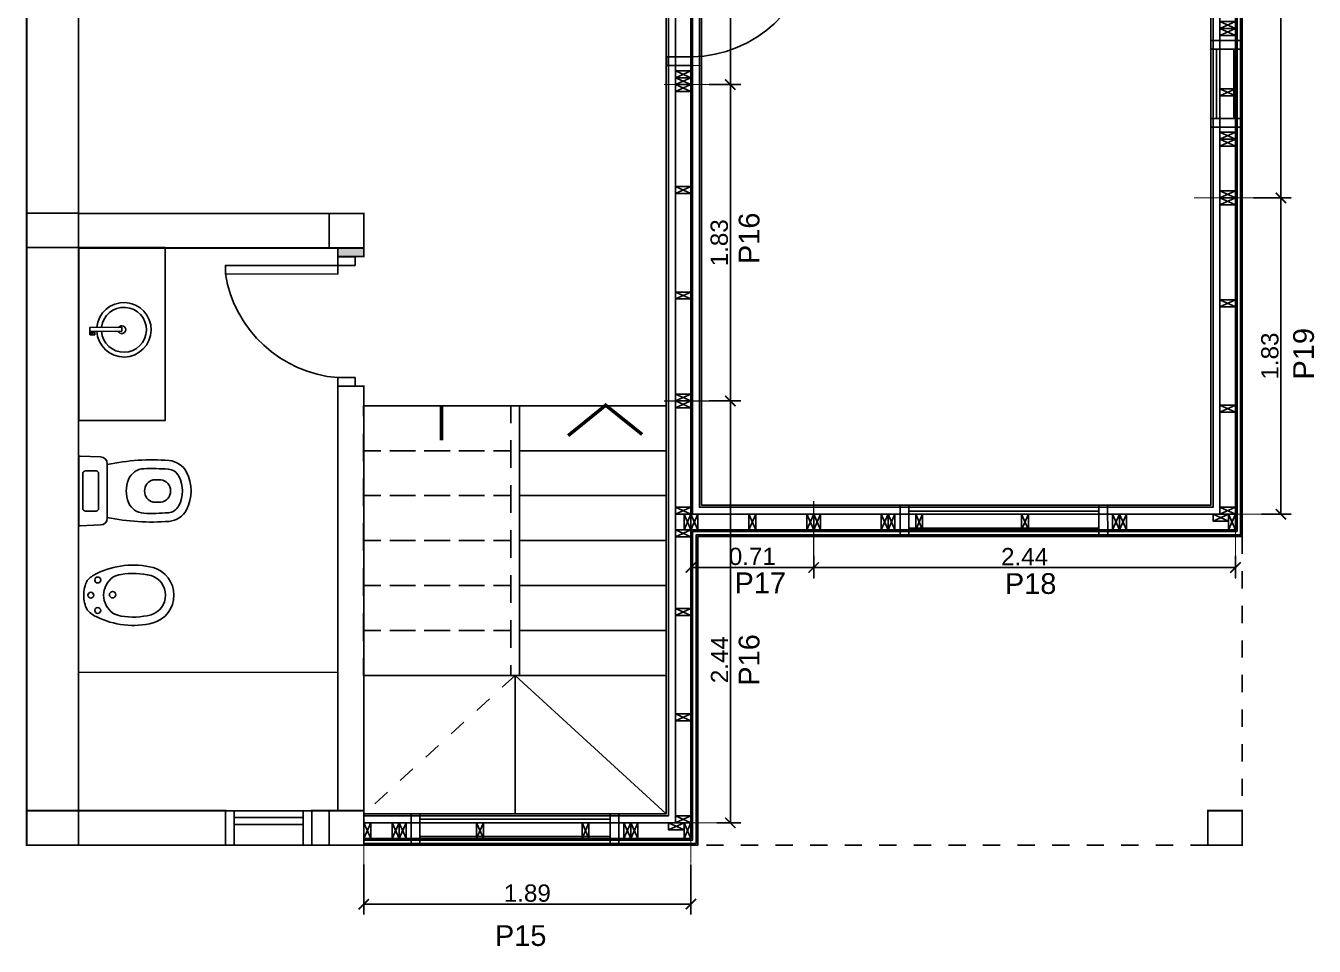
# Model space of a CAD drawing. Header units: millimetres. Extents: x -13913 to 5993, y 1496 to 3225.
# Drawn here: x 2978.07 to 2985.52, y 1617.93 to 1623.26 of the extents above; entities that cross this region are included whole.
import ezdxf

# ---------------------------------------------------------------- set-up
doc = ezdxf.new("R2010")
doc.units = ezdxf.units.MM
doc.header["$PDMODE"] = 35
doc.linetypes.add('CONTINUA', pattern=[200, 100, 100])
doc.linetypes.add('DASHED', pattern=[0.75, 0.5, -0.25])
doc.layers.get('Defpoints').update_dxf_attribs({"color": 230})
for name, color, linetype in [('P1- OSB', 7, 'Continuous'), ('P1-CARPINTERIAS', 7, 'Continuous'), ('P1-COLUMNA HºAº', 7, 'Continuous'), ('P1-COTAS', 7, 'Continuous'), ('P1-DURLOK INTERIOR', 7, 'Continuous'), ('P1-LISTON 2CM', 7, 'Continuous'), ('P1-LISTON 4CM', 7, 'Continuous'), ('P1-MAMPOSTERIA LADRILLO', 7, 'Continuous'), ('P1-MUROS', 7, 'Continuous'), ('P1-PANEL', 7, 'Continuous'), ('P1-PROYECCION', 7, 'Continuous'), ('P1-SANITARIOS', 7, 'Continuous'), ('P1-SUPERBOARD', 7, 'Continuous'), ('P1-TEXTOS', 7, 'Continuous')]:
    doc.layers.add(name, color=color, linetype=linetype)
doc.styles.add('Arial02.5', font='arial.ttf', dxfattribs={"width": 0.8, "height": 0.025})
doc.styles.add('Arial10', font='arial.ttf', dxfattribs={"height": 0.1})
doc.dimstyles.new('COTA-1-50', dxfattribs={"dimtxt": 0.1, "dimasz": 0.06, "dimexe": 0.06, "dimexo": 0.15, "dimgap": 0.0125, "dimtad": 1, "dimzin": 0, "dimdsep": 46, "dimtxsty": 'Arial10', "dimblk1": 'ARCHTICK', "dimblk2": 'ARCHTICK', "dimsah": 1, "dimcen": 0.09, "dimclrd": 7, "dimclre": 7, "dimclrt": 7, "dimazin": 0, "dimtfac": 1, "dimtofl": 0, "dimtmove": 2, "dimatfit": 3, "dimldrblk": 'ARCHTICK', "dimfxl": 1, "dimtolj": 1, "dimtzin": 0, "dimarcsym": 0})

# ---------------------------------------------------------------- blocks, each defined once
blk = doc.blocks.new('A$C699B31DF')
at = {"color": 0}
for p, q in [((0.5232, 0.3989), (0.6416, 0.4042)), ((0.65, 0.3962), (0.65, 0.008)), ((0.485, 0.3589), (0.485, 0.0453)), ((0.5348, 0.303), (0.5348, 0.2021)), ((0.6115, 0.3181), (0.5499, 0.3181)), ((0.6266, 0.303), (0.6266, 0.1012)), ((0.2196, 0.267), (0.1744, 0.267)), ((0.5348, 0.1012), (0.5348, 0.2021)), ((0.2196, 0.1373), (0.1744, 0.1373)), ((0.6115, 0.0861), (0.5499, 0.0861)), ((0.5232, 0.0054), (0.6416, 0))]:
    blk.add_line(p, q, dxfattribs=at)
for centre, radius, start, end in [((0.1375, 0.2532), 0.125, 94.49281, 152.41425), ((0.2276, -0.8924), 1.2742, 78.34369, 94.49281), ((0.525, 0.3589), 0.04, 92.60256, 180), ((0.642, 0.3962), 0.008, 0, 92.60256), ((0.2354, 0.2021), 0.2354, 152.41425, 207.58575), ((0.1375, 0.2532), 0.075, 94.49281, 152.41425), ((0.2276, -0.8924), 1.2242, 87.85751, 94.49281), ((0.2686, 0.2299), 0.1012, 22.76794, 87.29275), ((0.5499, 0.303), 0.0151, 90, 180), ((0.6115, 0.303), 0.0151, 0, 90), ((0.2354, 0.2021), 0.1854, 152.41425, 207.58575), ((0.1837, 0.2021), 0.0655, 98.13705, 261.86295), ((0.2023, 0.2021), 0.0671, 284.92538, 75.07462), ((0.2016, 0.2021), 0.1736, 337.33865, 22.66135), ((0.1375, 0.151), 0.125, 207.58575, 265.50719), ((0.1375, 0.151), 0.075, 207.58575, 265.50719), ((0.2276, 1.2966), 1.2242, 265.50719, 272.14249), ((0.2686, 0.1744), 0.1012, 272.70725, 337.23206), ((0.5499, 0.1012), 0.0151, 180, 270), ((0.6115, 0.1012), 0.0151, 270, 0), ((0.2276, 1.2966), 1.2742, 265.50719, 281.65631), ((0.525, 0.0453), 0.04, 180, 267.39744), ((0.642, 0.008), 0.008, 267.39744, 0)]:
    blk.add_arc(centre, radius, start, end, dxfattribs=at)
blk = doc.blocks.new('A$C9e56f727')
at = {"color": 0}
for p, q in [((0.3012, 0.0687), (0.3123, 0.0847)), ((0.3123, 0.0847), (0.3352, 0.0689)), ((0.3241, 0.0529), (0.3012, 0.0687)), ((0.3352, 0.0689), (0.3241, 0.0529))]:
    blk.add_line(p, q, dxfattribs=at)
for points in [[(0.3241, 0.0529), (0.3109, 0.0338), (0.16, 0.1382), (0.1732, 0.1573)], [(0.3304, 0.0624), (0.328, 0.0589), (0.3138, 0.0687), (0.3162, 0.0722)]]:
    blk.add_lwpolyline(points, close=True, dxfattribs=at)
for centre, radius, start, end in [((0.1576, 0.1576), 0.1576, 328.42551, 319.97448), ((0.1577, 0.1577), 0.1301, 329.05756, 318.8141), ((0.1674, 0.1506), 0.0224, 348.28199, 285.18049)]:
    blk.add_arc(centre, radius, start, end, dxfattribs=at)
blk = doc.blocks.new('A$Cc807aeb1')
at = {"color": 0}
for centre, radius in [((0.0864, 0.44), 0.017), ((0.1744, 0.48), 0.017), ((0.2624, 0.44), 0.017), ((0.1712, 0.3537), 0.0189)]:
    blk.add_circle(centre, radius, dxfattribs=at)
for centre, radius, start, end in [((0.4712, 0.2356), 0.4712, 153.15772, 194.20091), ((0.1685, 0.4001), 0.1272, 128.11928, 157.70228), ((0.1646, 0.3719), 0.1485, 86.20956, 120.18405), ((0.1842, 0.3719), 0.1485, 59.81595, 93.79044), ((0.1803, 0.4001), 0.1272, 22.29772, 51.88072), ((-0.1224, 0.2356), 0.4712, 345.79909, 26.84228), ((0.1744, 0.2793), 0.1267, 90, 144.91203), ((0.1744, 0.2793), 0.1267, 35.08797, 90), ((0.4712, 0.2356), 0.4232, 170.59349, 194.20091), ((0.1997, 0.2791), 0.1483, 150.45519, 170.0091), ((0.1491, 0.2791), 0.1483, 9.9909, 29.54481), ((-0.1224, 0.2356), 0.4232, 345.79909, 9.40651), ((0.173, 0.1648), 0.1648, 195.76723, 270.49297), ((0.173, 0.1648), 0.1168, 196.43022, 270.49297), ((0.1758, 0.1648), 0.1648, 269.50703, 344.23277), ((0.1758, 0.1648), 0.1168, 269.50703, 343.56978)]:
    blk.add_arc(centre, radius, start, end, dxfattribs=at)
blk = doc.blocks.new('A$C43dd4c95')
at = {"color": 0}
blk.add_lwpolyline([(0.09, 0), (0.09, 2.345), (0, 2.345), (0, 0)], close=True, dxfattribs=at)
for points in [[(0.09, 2.345), (0.09, 2.305), (0, 2.305), (0, 2.345), (0.09, 2.345), (0, 2.305), (0, 2.345), (0.09, 2.305)], [(0.04, 2.215), (0, 2.215), (0, 2.305), (0.04, 2.305), (0.04, 2.215), (0, 2.305), (0.04, 2.305), (0, 2.215)], [(0.09, 2.215), (0.09, 2.175), (0, 2.175), (0, 2.215), (0.09, 2.215), (0, 2.175), (0, 2.215), (0.09, 2.175)], [(0.09, 2.175), (0.09, 2.135), (0, 2.135), (0, 2.175), (0.09, 2.175), (0, 2.135), (0, 2.175), (0.09, 2.135)], [(0.09, 2.135), (0.09, 2.095), (0, 2.095), (0, 2.135), (0.09, 2.135), (0, 2.095), (0, 2.135), (0.09, 2.095)], [(0.09, 1.235), (0.09, 1.195), (0, 1.195), (0, 1.235), (0.09, 1.235), (0, 1.195), (0, 1.235), (0.09, 1.195)], [(0.09, 1.195), (0.09, 1.155), (0, 1.155), (0, 1.195), (0.09, 1.195), (0, 1.155), (0, 1.195), (0.09, 1.155)], [(0.09, 1.065), (0.05, 1.065), (0.05, 1.155), (0.09, 1.155), (0.09, 1.065), (0.05, 1.155), (0.09, 1.155), (0.05, 1.065)], [(0.09, 1.065), (0.09, 1.025), (0, 1.025), (0, 1.065), (0.09, 1.065), (0, 1.025), (0, 1.065), (0.09, 1.025)], [(0.09, 1.02), (0.09, 0.98), (0, 0.98), (0, 1.02), (0.09, 1.02), (0, 0.98), (0, 1.02), (0.09, 0.98)], [(0.09, 0.98), (0.09, 0.94), (0, 0.94), (0, 0.98), (0.09, 0.98), (0, 0.94), (0, 0.98), (0.09, 0.94)], [(0.09, 0.08), (0.09, 0.04), (0, 0.04), (0, 0.08), (0.09, 0.08), (0, 0.04), (0, 0.08), (0.09, 0.04)], [(0.09, 0.04), (0.09, 0), (0, 0), (0, 0.04), (0.09, 0.04), (0, 0), (0, 0.04), (0.09, 0)]]:
    blk.add_lwpolyline(points, dxfattribs=at)
at = {"color": 8}
for points in [[(0.09, 1.85), (0.09, 1.81), (0, 1.81), (0, 1.85), (0.09, 1.85), (0, 1.81), (0, 1.85), (0.09, 1.81)], [(0.09, 0.63), (0.09, 0.59), (0, 0.59), (0, 0.63), (0.09, 0.63), (0, 0.59), (0, 0.63), (0.09, 0.59)]]:
    blk.add_lwpolyline(points, dxfattribs=at)
blk = doc.blocks.new('A$C5d69daeb')
at = {"color": 0}
blk.add_lwpolyline([(0.09, 1.83), (0.09, 0), (0, 0), (0, 1.83)], close=True, dxfattribs=at)
for points in [[(0.09, 1.83), (0.09, 1.79), (0, 1.79), (0, 1.83), (0.09, 1.83), (0, 1.79), (0, 1.83), (0.09, 1.79)], [(0.09, 1.24), (0.09, 1.2), (0, 1.2), (0, 1.24), (0.09, 1.24), (0, 1.2), (0, 1.24), (0.09, 1.2)], [(0.09, 0.63), (0.09, 0.59), (0, 0.59), (0, 0.63), (0.09, 0.63), (0, 0.59), (0, 0.63), (0.09, 0.59)], [(0.09, 0.04), (0.09, 0), (0, 0), (0, 0.04), (0.09, 0.04), (0, 0), (0, 0.04), (0.09, 0)]]:
    blk.add_lwpolyline(points, dxfattribs=at)
blk = doc.blocks.new('A$Cf0297c06')
at = {"color": 0}
for points in [[(0.09, 2.44), (0.09, 2.4), (0, 2.4), (0, 2.44), (0.09, 2.44), (0, 2.4), (0, 2.44), (0.09, 2.4)], [(0.09, 1.825), (0.09, 1.785), (0, 1.785), (0, 1.825), (0.09, 1.825), (0, 1.785), (0, 1.825), (0.09, 1.785)], [(0.05, 1.785), (0.09, 1.785), (0.09, 1.695), (0.05, 1.695), (0.05, 1.785), (0.09, 1.695), (0.05, 1.695), (0.09, 1.785)], [(0.09, 1.695), (0.09, 1.655), (0, 1.655), (0, 1.695), (0.09, 1.695), (0, 1.655), (0, 1.695), (0.09, 1.655)], [(0.09, 1.24), (0.09, 1.2), (0, 1.2), (0, 1.24), (0.09, 1.24), (0, 1.2), (0, 1.24), (0.09, 1.2)], [(0.09, 0.63), (0.09, 0.59), (0, 0.59), (0, 0.63), (0.09, 0.63), (0, 0.59), (0, 0.63), (0.09, 0.59)], [(0.09, 0.04), (0.09, 0), (0, 0), (0, 0.04), (0.09, 0.04), (0, 0), (0, 0.04), (0.09, 0)]]:
    blk.add_lwpolyline(points, dxfattribs=at)
blk.add_lwpolyline([(0.09, 0), (0.09, 2.44), (0, 2.44), (0, 0)], close=True, dxfattribs=at)
blk = doc.blocks.new('A$C3da6a753')
at = {"color": 0}
for points in [[(0, 0.09), (0.04, 0.09), (0.04, 0), (0, 0), (0, 0.09), (0.04, 0), (0, 0), (0.04, 0.09)], [(0.335, 0.09), (0.375, 0.09), (0.375, 0), (0.335, 0), (0.335, 0.09), (0.375, 0), (0.335, 0), (0.375, 0.09)], [(0.67, 0.09), (0.71, 0.09), (0.71, 0), (0.67, 0), (0.67, 0.09), (0.71, 0), (0.67, 0), (0.71, 0.09)]]:
    blk.add_lwpolyline(points, dxfattribs=at)
blk.add_lwpolyline([(0, 0.09), (0.71, 0.09), (0.71, 0), (0, 0)], close=True, dxfattribs=at)
blk = doc.blocks.new('A$C9cc9e96f')
at = {"color": 0}
for points in [[(0, 0.09), (0.04, 0.09), (0.04, 0), (0, 0), (0, 0.09), (0.04, 0), (0, 0), (0.04, 0.09)], [(0.39, 0.09), (0.43, 0.09), (0.43, 0), (0.39, 0), (0.39, 0.09), (0.43, 0), (0.39, 0), (0.43, 0.09)], [(0.43, 0.09), (0.47, 0.09), (0.47, 0), (0.43, 0), (0.43, 0.09), (0.47, 0), (0.43, 0), (0.47, 0.09)], [(1.7293, 0.09), (1.7693, 0.09), (1.7693, 0), (1.7293, 0), (1.7293, 0.09), (1.7693, 0), (1.7293, 0), (1.7693, 0.09)], [(1.7693, 0.09), (1.8093, 0.09), (1.8093, 0), (1.7693, 0), (1.7693, 0.09), (1.8093, 0), (1.7693, 0), (1.8093, 0.09)], [(2.4, 0.09), (2.4, 0.05), (2.31, 0.05), (2.31, 0.09), (2.4, 0.09), (2.31, 0.05), (2.31, 0.09), (2.4, 0.05)], [(2.4, 0.09), (2.44, 0.09), (2.44, 0), (2.4, 0), (2.4, 0.09), (2.44, 0), (2.4, 0), (2.44, 0.09)]]:
    blk.add_lwpolyline(points, dxfattribs=at)
blk.add_lwpolyline([(0, 0.09), (2.44, 0.09), (2.44, 0), (0, 0)], close=True, dxfattribs=at)
at = {"color": 8}
for points in [[(0.59, 0.09), (0.63, 0.09), (0.63, 0), (0.59, 0), (0.59, 0.09), (0.63, 0), (0.59, 0), (0.63, 0.09)], [(1.202, 0.09), (1.242, 0.09), (1.242, 0), (1.202, 0), (1.202, 0.09), (1.242, 0), (1.202, 0), (1.242, 0.09)]]:
    blk.add_lwpolyline(points, dxfattribs=at)
blk = doc.blocks.new('A$Ce3189523')
at = {"color": 0}
blk.add_lwpolyline([(0, 0), (0, 1.83), (0.09, 1.83), (0.09, 0)], close=True, dxfattribs=at)
for points in [[(0.09, 1.83), (0.09, 1.79), (0, 1.79), (0, 1.83), (0.09, 1.83), (0, 1.79), (0, 1.83), (0.09, 1.79)], [(0.09, 1.24), (0.09, 1.2), (0, 1.2), (0, 1.24), (0.09, 1.24), (0, 1.2), (0, 1.24), (0.09, 1.2)], [(0.09, 0.63), (0.09, 0.59), (0, 0.59), (0, 0.63), (0.09, 0.63), (0, 0.59), (0, 0.63), (0.09, 0.59)], [(0.09, 0.04), (0.09, 0), (0, 0), (0, 0.04), (0.09, 0.04), (0, 0), (0, 0.04), (0.09, 0)]]:
    blk.add_lwpolyline(points, dxfattribs=at)
blk = doc.blocks.new('A$C49294ef6')
at = {"color": 0}
for points in [[(0.09, 2.44), (0.09, 2.4), (0, 2.4), (0, 2.44), (0.09, 2.44), (0, 2.4), (0, 2.44), (0.09, 2.4)], [(0.09, 1.85), (0.09, 1.81), (0, 1.81), (0, 1.85), (0.09, 1.85), (0, 1.81), (0, 1.85), (0.09, 1.81)], [(0.04, 1.72), (0, 1.72), (0, 1.81), (0.04, 1.81), (0.04, 1.72), (0, 1.81), (0.04, 1.81), (0, 1.72)], [(0.09, 1.72), (0.09, 1.68), (0, 1.68), (0, 1.72), (0.09, 1.72), (0, 1.68), (0, 1.72), (0.09, 1.68)], [(0.09, 1.24), (0.09, 1.2), (0, 1.2), (0, 1.24), (0.09, 1.24), (0, 1.2), (0, 1.24), (0.09, 1.2)], [(0.09, 1.0195), (0.09, 0.9795), (0, 0.9795), (0, 1.0195), (0.09, 1.0195), (0, 0.9795), (0, 1.0195), (0.09, 0.9795)], [(0.09, 0.9795), (0.09, 0.9395), (0, 0.9395), (0, 0.9795), (0.09, 0.9795), (0, 0.9395), (0, 0.9795), (0.09, 0.9395)], [(0.09, 0.3795), (0.09, 0.3395), (0, 0.3395), (0, 0.3795), (0.09, 0.3795), (0, 0.3395), (0, 0.3795), (0.09, 0.3395)], [(0.09, 0.3395), (0.09, 0.2995), (0, 0.2995), (0, 0.3395), (0.09, 0.3395), (0, 0.2995), (0, 0.3395), (0.09, 0.2995)], [(0.09, 0.04), (0.09, 0), (0, 0), (0, 0.04), (0.09, 0.04), (0, 0), (0, 0.04), (0.09, 0)]]:
    blk.add_lwpolyline(points, dxfattribs=at)
blk.add_lwpolyline([(0, 2.44), (0, 0), (0.09, 0), (0.09, 2.44)], close=True, dxfattribs=at)
at = {"color": 8}
blk.add_lwpolyline([(0.09, 0.63), (0.09, 0.59), (0, 0.59), (0, 0.63), (0.09, 0.63), (0, 0.59), (0, 0.63), (0.09, 0.59)], dxfattribs=at)
blk = doc.blocks.new('A$Cdd1353d3')
at = {"color": 0}
for points in [[(0, 0.09), (0.04, 0.09), (0.04, 0), (0, 0), (0, 0.09), (0.04, 0), (0, 0), (0.04, 0.09)], [(0.165, 0.09), (0.205, 0.09), (0.205, 0), (0.165, 0), (0.165, 0.09), (0.205, 0), (0.165, 0), (0.205, 0.09)], [(0.205, 0.09), (0.245, 0.09), (0.245, 0), (0.205, 0), (0.205, 0.09), (0.245, 0), (0.205, 0), (0.245, 0.09)], [(1.505, 0.09), (1.545, 0.09), (1.545, 0), (1.505, 0), (1.505, 0.09), (1.545, 0), (1.505, 0), (1.545, 0.09)], [(1.545, 0.09), (1.585, 0.09), (1.585, 0), (1.545, 0), (1.545, 0.09), (1.585, 0), (1.545, 0), (1.585, 0.09)], [(1.8525, 0.09), (1.8525, 0.05), (1.7625, 0.05), (1.7625, 0.09), (1.8525, 0.09), (1.7625, 0.05), (1.7625, 0.09), (1.8525, 0.05)], [(1.8525, 0.09), (1.8925, 0.09), (1.8925, 0), (1.8525, 0), (1.8525, 0.09), (1.8925, 0), (1.8525, 0), (1.8925, 0.09)]]:
    blk.add_lwpolyline(points, dxfattribs=at)
blk.add_lwpolyline([(0, 0.09), (1.8925, 0.09), (1.8925, 0), (0, 0)], close=True, dxfattribs=at)
at = {"color": 8}
for points in [[(0.6525, 0.09), (0.6925, 0.09), (0.6925, 0), (0.6525, 0), (0.6525, 0.09), (0.6925, 0), (0.6525, 0), (0.6925, 0.09)], [(1.2625, 0.09), (1.3025, 0.09), (1.3025, 0), (1.2625, 0), (1.2625, 0.09), (1.3025, 0), (1.2625, 0), (1.3025, 0.09)]]:
    blk.add_lwpolyline(points, dxfattribs=at)
blk = doc.blocks.new('_ARCHTICK')
at = {"color": 0, "linetype": 'ByBlock', "const_width": 0.15}
blk.add_lwpolyline([(-0.5, -0.5), (0.5, 0.5)], dxfattribs=at)
blk = doc.blocks.new('*D239')
at = {"layer": 'Defpoints', "color": 0, "transparency": 16777216}
for p in [(2980.0264, 1618.5571), (2981.9189, 1618.5571), (2981.9189, 1618.1768)]:
    blk.add_point(p, dxfattribs=at)
at = {"layer": 'P1-COTAS', "color": 7, "lineweight": -2, "transparency": 16777216}
for p, q in [((2980.0264, 1618.4071), (2980.0264, 1618.1168)), ((2981.9189, 1618.4071), (2981.9189, 1618.1168)), ((2980.0264, 1618.1768), (2981.9189, 1618.1768))]:
    blk.add_line(p, q, dxfattribs=at)
at = {"layer": 'P1-COTAS', "color": 7, "lineweight": -2, "transparency": 16777216, "xscale": 0.06, "yscale": 0.06, "zscale": 0.06, "rotation": 180}
blk.add_blockref('_ARCHTICK', (2980.0264, 1618.1768), dxfattribs=at)
at = {"layer": 'P1-COTAS', "color": 7, "lineweight": -2, "transparency": 16777216, "xscale": 0.06, "yscale": 0.06, "zscale": 0.06}
blk.add_blockref('_ARCHTICK', (2981.9189, 1618.1768), dxfattribs=at)
at = {"layer": 'P1-COTAS', "color": 7, "transparency": 16777216, "insert": (2980.9726, 1618.2403), "char_height": 0.1, "attachment_point": 5, "style": 'Arial10'}
blk.add_mtext('\\A1;1.89', dxfattribs=at)
blk = doc.blocks.new('*D240')
at = {"layer": 'Defpoints', "color": 0, "transparency": 16777216}
for p in [(2981.9189, 1621.0871), (2982.1469, 1621.0871), (2981.9189, 1618.6471)]:
    blk.add_point(p, dxfattribs=at)
at = {"layer": 'P1-COTAS', "color": 7, "lineweight": -2, "transparency": 16777216}
for p, q in [((2982.0689, 1621.0871), (2982.2069, 1621.0871)), ((2982.1469, 1618.6471), (2982.1469, 1621.0871)), ((2982.0689, 1618.6471), (2982.2069, 1618.6471))]:
    blk.add_line(p, q, dxfattribs=at)
at = {"layer": 'P1-COTAS', "color": 7, "lineweight": -2, "transparency": 16777216, "xscale": 0.06, "yscale": 0.06, "zscale": 0.06}
for p, rotation in [((2982.1469, 1621.0871), 90), ((2982.1469, 1618.6471), 270)]:
    blk.add_blockref('_ARCHTICK', p, dxfattribs=dict(at, rotation=rotation))
at = {"layer": 'P1-COTAS', "color": 7, "transparency": 16777216, "insert": (2982.0842, 1619.5911), "char_height": 0.1, "attachment_point": 5, "rotation": 90, "style": 'Arial10'}
blk.add_mtext('\\A1;2.44', dxfattribs=at)
blk = doc.blocks.new('*D233')
at = {"layer": 'Defpoints', "color": 0, "transparency": 16777216}
for p in [(2981.9189, 1620.3421), (2982.6289, 1620.3421), (2982.6289, 1620.1241)]:
    blk.add_point(p, dxfattribs=at)
at = {"layer": 'P1-COTAS', "color": 7, "lineweight": -2, "transparency": 16777216}
for p, q in [((2981.9189, 1620.1921), (2981.9189, 1620.0641)), ((2981.9189, 1620.1241), (2982.6289, 1620.1241)), ((2982.6289, 1620.1921), (2982.6289, 1620.0641))]:
    blk.add_line(p, q, dxfattribs=at)
at = {"layer": 'P1-COTAS', "color": 7, "lineweight": -2, "transparency": 16777216, "xscale": 0.06, "yscale": 0.06, "zscale": 0.06, "rotation": 180}
blk.add_blockref('_ARCHTICK', (2981.9189, 1620.1241), dxfattribs=at)
at = {"layer": 'P1-COTAS', "color": 7, "lineweight": -2, "transparency": 16777216, "xscale": 0.06, "yscale": 0.06, "zscale": 0.06}
blk.add_blockref('_ARCHTICK', (2982.6289, 1620.1241), dxfattribs=at)
at = {"layer": 'P1-COTAS', "color": 7, "transparency": 16777216, "insert": (2982.2739, 1620.1877), "char_height": 0.1, "attachment_point": 5, "style": 'Arial10'}
blk.add_mtext('\\A1;0.71', dxfattribs=at)
blk = doc.blocks.new('*D241')
at = {"layer": 'Defpoints', "color": 0, "transparency": 16777216}
for p in [(2982.6289, 1620.3421), (2985.0689, 1620.3421), (2985.0689, 1620.1241)]:
    blk.add_point(p, dxfattribs=at)
at = {"layer": 'P1-COTAS', "color": 7, "lineweight": -2, "transparency": 16777216}
for p, q in [((2982.6289, 1620.1921), (2982.6289, 1620.0641)), ((2982.6289, 1620.1241), (2985.0689, 1620.1241)), ((2985.0689, 1620.1921), (2985.0689, 1620.0641))]:
    blk.add_line(p, q, dxfattribs=at)
at = {"layer": 'P1-COTAS', "color": 7, "lineweight": -2, "transparency": 16777216, "xscale": 0.06, "yscale": 0.06, "zscale": 0.06, "rotation": 180}
blk.add_blockref('_ARCHTICK', (2982.6289, 1620.1241), dxfattribs=at)
at = {"layer": 'P1-COTAS', "color": 7, "lineweight": -2, "transparency": 16777216, "xscale": 0.06, "yscale": 0.06, "zscale": 0.06}
blk.add_blockref('_ARCHTICK', (2985.0689, 1620.1241), dxfattribs=at)
at = {"layer": 'P1-COTAS', "color": 7, "transparency": 16777216, "insert": (2983.8489, 1620.1868), "char_height": 0.1, "attachment_point": 5, "style": 'Arial10'}
blk.add_mtext('\\A1;2.44', dxfattribs=at)
blk = doc.blocks.new('*D242')
at = {"layer": 'Defpoints', "color": 0, "transparency": 16777216}
for p in [(2985.0239, 1622.2621), (2985.3317, 1622.2621), (2985.0689, 1620.4321)]:
    blk.add_point(p, dxfattribs=at)
at = {"layer": 'P1-COTAS', "color": 7, "lineweight": -2, "transparency": 16777216}
for p, q in [((2985.1739, 1622.2621), (2985.3917, 1622.2621)), ((2985.3317, 1620.4321), (2985.3317, 1622.2621)), ((2985.2189, 1620.4321), (2985.3917, 1620.4321))]:
    blk.add_line(p, q, dxfattribs=at)
at = {"layer": 'P1-COTAS', "color": 7, "lineweight": -2, "transparency": 16777216, "xscale": 0.06, "yscale": 0.06, "zscale": 0.06}
for p, rotation in [((2985.3317, 1622.2621), 90), ((2985.3317, 1620.4321), 270)]:
    blk.add_blockref('_ARCHTICK', p, dxfattribs=dict(at, rotation=rotation))
at = {"layer": 'P1-COTAS', "color": 7, "transparency": 16777216, "insert": (2985.2681, 1621.3471), "char_height": 0.1, "attachment_point": 5, "rotation": 90, "style": 'Arial10'}
blk.add_mtext('\\A1;1.83', dxfattribs=at)
blk = doc.blocks.new('*D243')
at = {"layer": 'Defpoints', "color": 0, "transparency": 16777216}
for p in [(2985.0239, 1624.7021), (2985.3317, 1624.7021), (2985.0239, 1622.2621)]:
    blk.add_point(p, dxfattribs=at)
at = {"layer": 'P1-COTAS', "color": 7, "lineweight": -2, "transparency": 16777216}
for p, q in [((2985.1739, 1624.7021), (2985.3917, 1624.7021)), ((2985.3317, 1622.2621), (2985.3317, 1624.7021)), ((2985.1739, 1622.2621), (2985.3917, 1622.2621))]:
    blk.add_line(p, q, dxfattribs=at)
at = {"layer": 'P1-COTAS', "color": 7, "lineweight": -2, "transparency": 16777216, "xscale": 0.06, "yscale": 0.06, "zscale": 0.06}
for p, rotation in [((2985.3317, 1624.7021), 90), ((2985.3317, 1622.2621), 270)]:
    blk.add_blockref('_ARCHTICK', p, dxfattribs=dict(at, rotation=rotation))
at = {"layer": 'P1-COTAS', "color": 7, "transparency": 16777216, "insert": (2985.269, 1623.4821), "char_height": 0.1, "attachment_point": 5, "rotation": 90, "style": 'Arial10'}
blk.add_mtext('\\A1;2.44', dxfattribs=at)
blk = doc.blocks.new('*D251')
at = {"layer": 'Defpoints', "color": 0, "transparency": 16777216}
for p in [(2981.8739, 1625.2621), (2981.8739, 1622.9171), (2982.1469, 1622.9171)]:
    blk.add_point(p, dxfattribs=at)
at = {"layer": 'P1-COTAS', "color": 7, "lineweight": -2, "transparency": 16777216}
for p, q in [((2982.0239, 1625.2621), (2982.2069, 1625.2621)), ((2982.1469, 1625.2621), (2982.1469, 1622.9171)), ((2982.0239, 1622.9171), (2982.2069, 1622.9171))]:
    blk.add_line(p, q, dxfattribs=at)
at = {"layer": 'P1-COTAS', "color": 7, "lineweight": -2, "transparency": 16777216, "xscale": 0.06, "yscale": 0.06, "zscale": 0.06}
for p, rotation in [((2982.1469, 1625.2621), 90), ((2982.1469, 1622.9171), 270)]:
    blk.add_blockref('_ARCHTICK', p, dxfattribs=dict(at, rotation=rotation))
at = {"layer": 'P1-COTAS', "color": 7, "transparency": 16777216, "insert": (2982.0833, 1624.5232), "char_height": 0.1, "attachment_point": 5, "rotation": 90, "style": 'Arial10'}
blk.add_mtext('\\A1;2.34', dxfattribs=at)
blk = doc.blocks.new('*D252')
at = {"layer": 'Defpoints', "color": 0, "transparency": 16777216}
for p in [(2981.8739, 1622.9171), (2981.8739, 1621.0871), (2982.1469, 1621.0871)]:
    blk.add_point(p, dxfattribs=at)
at = {"layer": 'P1-COTAS', "color": 7, "lineweight": -2, "transparency": 16777216}
for p, q in [((2982.0239, 1622.9171), (2982.2069, 1622.9171)), ((2982.1469, 1622.9171), (2982.1469, 1621.0871)), ((2982.0239, 1621.0871), (2982.2069, 1621.0871))]:
    blk.add_line(p, q, dxfattribs=at)
at = {"layer": 'P1-COTAS', "color": 7, "lineweight": -2, "transparency": 16777216, "xscale": 0.06, "yscale": 0.06, "zscale": 0.06}
for p, rotation in [((2982.1469, 1622.9171), 90), ((2982.1469, 1621.0871), 270)]:
    blk.add_blockref('_ARCHTICK', p, dxfattribs=dict(at, rotation=rotation))
at = {"layer": 'P1-COTAS', "color": 7, "transparency": 16777216, "insert": (2982.0833, 1622.0021), "char_height": 0.1, "attachment_point": 5, "rotation": 90, "style": 'Arial10'}
blk.add_mtext('\\A1;1.83', dxfattribs=at)

msp = doc.modelspace()

# ---------------------------------------------------------------- hatches: boundary and pattern name
at = {"layer": 'P1-MAMPOSTERIA LADRILLO'}
h = msp.add_hatch(color=8, dxfattribs=at)
h.dxf.hatch_style = 1
h.paths.add_polyline_path([(2979.8764, 1621.9221), (2980.0264, 1621.9221), (2980.0264, 1621.9721), (2979.8764, 1621.9721)])

# ---------------------------------------------------------------- linework, layer by layer
at = {"layer": 'P1- OSB', "color": 8}
for points in [[(2980.0264, 1618.5476), (2980.0264, 1618.5571), (2981.9189, 1618.5571), (2981.9189, 1620.3421), (2985.0689, 1620.3421), (2985.0689, 1628.3171), (2978.3764, 1628.3171), (2978.3764, 1628.3266), (2985.0784, 1628.3266), (2985.0784, 1620.3326), (2981.9284, 1620.3326), (2981.9284, 1618.5476)], [(2981.9284, 1620.4321), (2981.9189, 1620.4321), (2981.9189, 1623.9821), (2984.9789, 1623.9821), (2984.9789, 1623.9726), (2981.9284, 1623.9726)]]:
    msp.add_lwpolyline(points, close=True, dxfattribs=at)
at = {"layer": 'P1-CARPINTERIAS', "color": 8, "linetype": 'CONTINUA'}
for points in [[(2982.6267, 1623.7272), (2982.6267, 1623.7771), (2981.7767, 1623.7771), (2981.7767, 1623.8271), (2981.9267, 1623.8271), (2981.9267, 1623.7271), (2982.6267, 1623.7272, -0.380569), (2981.9267, 1623.0771), (2981.7767, 1623.0771), (2981.7767, 1623.0271), (2981.9267, 1623.0271), (2981.9267, 1623.0771)], [(2979.2264, 1621.8216), (2979.2264, 1621.8715), (2979.9764, 1621.8715), (2979.9764, 1621.9215), (2979.8764, 1621.9215), (2979.8764, 1621.8215), (2979.2264, 1621.8216, 0.345651), (2979.8764, 1621.2221), (2979.9764, 1621.2221), (2979.9764, 1621.1721), (2979.8764, 1621.1721), (2979.8764, 1621.2221)]]:
    msp.add_lwpolyline(points, format="xyb", dxfattribs=at)
for points in [[(2985.1084, 1622.6716), (2985.1084, 1623.1716), (2984.9264, 1623.1716), (2984.9264, 1622.6716), (2985.1084, 1622.6716), (2985.1084, 1622.7216), (2984.9264, 1622.7216), (2984.9264, 1623.1216), (2985.1084, 1623.1216), (2985.0584, 1623.1216), (2985.0584, 1622.7216), (2984.9584, 1622.7216), (2984.9584, 1623.1216)], [(2984.3296, 1620.3026), (2983.1289, 1620.3026), (2983.1289, 1620.4846), (2984.3289, 1620.4846), (2984.3296, 1620.3026), (2984.2789, 1620.3026), (2984.2789, 1620.4846), (2983.1796, 1620.4846), (2983.1796, 1620.3026), (2983.1796, 1620.3506), (2984.2789, 1620.3506), (2984.2789, 1620.4506), (2983.1796, 1620.4506)], [(2979.2264, 1618.7176), (2979.7264, 1618.7176), (2979.7264, 1618.5176), (2979.2264, 1618.5176), (2979.2264, 1618.7176), (2979.2764, 1618.7176), (2979.2764, 1618.5176), (2979.6764, 1618.5176), (2979.6764, 1618.7176), (2979.6764, 1618.6776), (2979.2764, 1618.6776), (2979.2764, 1618.6376), (2979.6764, 1618.6376)], [(2981.5014, 1618.5176), (2980.3014, 1618.5176), (2980.3014, 1618.6996), (2981.5014, 1618.6996), (2981.5014, 1618.5176), (2981.4514, 1618.5176), (2981.4517, 1618.6997), (2980.3514, 1618.6997), (2980.3514, 1618.5176), (2980.3514, 1618.5676), (2981.4514, 1618.5676), (2981.4514, 1618.6676), (2980.3514, 1618.6676)]]:
    msp.add_lwpolyline(points, dxfattribs=at)
at = {"layer": 'P1-COLUMNA HºAº', "color": 8, "const_width": 0.01}
for points in [[(2978.3764, 1622.1741), (2978.3764, 1621.9741), (2978.0764, 1621.9741), (2978.0764, 1622.1741)], [(2979.8264, 1622.1721), (2980.0264, 1622.1721), (2980.0264, 1621.9721), (2979.8264, 1621.9721)], [(2978.3764, 1618.7176), (2978.3764, 1618.5176), (2978.0764, 1618.5176), (2978.0764, 1618.7176)], [(2979.8264, 1618.5176), (2980.0264, 1618.5176), (2980.0264, 1618.7176), (2979.8264, 1618.7176)], [(2984.9082, 1618.7176), (2985.1082, 1618.7176), (2985.1082, 1618.5176), (2984.9082, 1618.5176)]]:
    msp.add_lwpolyline(points, close=True, dxfattribs=at)
at = {"layer": 'P1-DURLOK INTERIOR', "color": 8}
for points in [[(2980.0264, 1618.6871), (2980.0264, 1618.6996), (2981.7764, 1618.6996), (2981.7764, 1625.1196), (2980.6512, 1625.1196), (2980.6512, 1623.9296), (2978.3764, 1623.9296), (2978.3764, 1623.9421), (2980.6387, 1623.9421), (2980.6387, 1625.1321), (2981.7889, 1625.1321), (2981.7889, 1618.6871)], [(2984.9389, 1623.9726), (2984.9389, 1620.4721), (2981.9684, 1620.4721), (2981.9684, 1623.9726)], [(2984.9264, 1623.9601), (2984.9264, 1620.4846), (2981.9809, 1620.4846), (2981.9809, 1623.9601)]]:
    msp.add_lwpolyline(points, close=True, dxfattribs=at)
at = {"layer": 'P1-LISTON 2CM', "color": 8}
msp.add_lwpolyline([(2980.0264, 1618.5276), (2980.0264, 1618.5476), (2981.9284, 1618.5476), (2981.9284, 1620.3326), (2985.0784, 1620.3326), (2985.0784, 1628.3266), (2978.3764, 1628.3266), (2978.3764, 1628.3466), (2985.0984, 1628.3466), (2985.0984, 1620.3126), (2981.9484, 1620.3126), (2981.9484, 1618.5276)], close=True, dxfattribs=at)
at = {"layer": 'P1-LISTON 4CM', "color": 8}
for points in [[(2980.0264, 1618.6471), (2980.0264, 1618.6871), (2981.7889, 1618.6871), (2981.7889, 1625.1321), (2981.8289, 1625.1321), (2981.8289, 1618.6471)], [(2981.9284, 1620.4321), (2981.9284, 1623.9726), (2981.9684, 1623.9726), (2981.9684, 1620.4721), (2984.9389, 1620.4721), (2984.9389, 1623.9726), (2984.9789, 1623.9726), (2984.9789, 1620.4321)]]:
    msp.add_lwpolyline(points, close=True, dxfattribs=at)
at = {"layer": 'P1-MAMPOSTERIA LADRILLO', "color": 8, "const_width": 0.01}
for points in [[(2978.0764, 1618.5176), (2978.0764, 1628.3606), (2978.3764, 1628.3606), (2978.3764, 1618.5176)], [(2979.8764, 1621.9221), (2980.0264, 1621.9221), (2980.0264, 1621.9721), (2979.8764, 1621.9721)], [(2980.0264, 1618.5176), (2979.7264, 1618.5176), (2979.7264, 1618.7176), (2979.8764, 1618.7176), (2979.8764, 1621.1721), (2980.0264, 1621.1721)]]:
    msp.add_lwpolyline(points, close=True, dxfattribs=at)
at = {"layer": 'P1-MAMPOSTERIA LADRILLO', "color": 8}
for points, const_width in [([(2981.7639, 1622.9171), (2982.1303, 1622.9171)], 0.006), ([(2984.8286, 1622.2621), (2985.3252, 1622.2621)], 0.006), ([(2978.3771, 1621.9721), (2979.8264, 1621.9721), (2979.8264, 1622.1721), (2978.3771, 1622.1721), (2978.3771, 1621.9721)], 0.01), ([(2981.7639, 1621.0871), (2982.1303, 1621.0871)], 0.006), ([(2981.9189, 1620.0587), (2981.9189, 1620.5084)], 0.006), ([(2982.6289, 1620.0587), (2982.6289, 1620.5084)], 0.006), ([(2985.0689, 1620.0587), (2985.0689, 1620.5084)], 0.006), ([(2984.9291, 1620.4321), (2985.3252, 1620.4321)], 0.006), ([(2978.3764, 1618.5176), (2979.2264, 1618.5176), (2979.2264, 1618.7176), (2978.3764, 1618.7176), (2978.3764, 1618.5176)], 0.01), ([(2980.0264, 1618.395), (2980.0264, 1618.7234)], 0.006), ([(2981.9189, 1618.4103), (2981.9189, 1618.7234)], 0.006), ([(2981.7782, 1618.6471), (2982.107, 1618.6471)], 0.006)]:
    msp.add_lwpolyline(points, dxfattribs=dict(at, const_width=const_width))
at = {"layer": 'P1-MUROS', "color": 8, "const_width": 0.005}
for points in [[(2985.1083, 1624.8121), (2985.1085, 1623.1716), (2984.9265, 1623.1716), (2984.9263, 1624.8121)], [(2983.1289, 1620.487), (2983.1289, 1620.3026), (2981.9584, 1620.3026), (2981.9584, 1618.5176), (2981.5014, 1618.5176), (2981.5014, 1618.6996), (2981.7764, 1618.6996), (2981.7767, 1623.0271), (2981.9809, 1623.0271), (2981.9809, 1620.4846)], [(2985.1084, 1622.6716), (2984.9264, 1622.6716), (2984.9264, 1620.4846), (2984.3289, 1620.4846), (2984.3289, 1620.3026), (2985.1084, 1620.3026)], [(2980.0266, 1618.6996), (2980.3014, 1618.6996), (2980.3014, 1618.5176), (2980.0264, 1618.5176)]]:
    msp.add_lwpolyline(points, close=True, dxfattribs=at)
at = {"layer": 'P1-MUROS', "color": 8, "linetype": 'DASHED', "ltscale": 0.2}
for points in [[(2980.0255, 1620.7996), (2980.0255, 1621.0596), (2980.8764, 1621.0596), (2980.8764, 1620.7996)], [(2980.0255, 1620.5396), (2980.0255, 1620.7996), (2980.8764, 1620.7996), (2980.8764, 1620.5396)], [(2980.0255, 1620.2796), (2980.0255, 1620.5396), (2980.8764, 1620.5396), (2980.8764, 1620.2796)], [(2980.0255, 1620.0196), (2980.0255, 1620.2796), (2980.8764, 1620.2796), (2980.8764, 1620.0196)], [(2980.0255, 1619.7596), (2980.0255, 1620.0196), (2980.8764, 1620.0196), (2980.8764, 1619.7596)], [(2980.0255, 1619.4996), (2980.0255, 1619.7596), (2980.8764, 1619.7596), (2980.8764, 1619.4996)]]:
    msp.add_lwpolyline(points, close=True, dxfattribs=at)
at = {"layer": 'P1-MUROS', "color": 8}
msp.add_lwpolyline([(2981.7764, 1621.0596), (2980.0255, 1621.0596)], dxfattribs=at)
msp.add_lwpolyline([(2980.4761, 1621.0616, 0.02, 0.02, 0), (2980.4761, 1620.8594, 0, 0, 0), (2980.4761, 1619.0445, 0, 0, 0), (2981.4288, 1619.0445, 0, 0, 0), (2981.4259, 1621.0626, 0.02, 0.02, 0), (2981.6366, 1620.8937, 0.02, 0.02, 0), (2981.4259, 1621.0626, 0.02, 0.02, 0), (2981.2086, 1620.8867, 0.02, 0.02, 0)], format="xyseb", dxfattribs=at)
at = {"layer": 'P1-MUROS', "color": 8, "linetype": 'Continuous', "ltscale": 0.1}
for points in [[(2981.7764, 1621.0596), (2981.7764, 1620.7996), (2980.9264, 1620.7996), (2980.9264, 1621.0596)], [(2981.7764, 1620.7996), (2981.7764, 1620.5396), (2980.9264, 1620.5396), (2980.9264, 1620.7996)], [(2981.7764, 1620.5396), (2981.7764, 1620.2796), (2980.9264, 1620.2796), (2980.9264, 1620.5396)], [(2981.7764, 1620.2796), (2981.7764, 1620.0196), (2980.9264, 1620.0196), (2980.9264, 1620.2796)], [(2981.7764, 1620.0196), (2981.7764, 1619.7596), (2980.9264, 1619.7596), (2980.9264, 1620.0196)], [(2981.7764, 1619.7596), (2981.7764, 1619.4996), (2980.9264, 1619.4996), (2980.9264, 1619.7596)], [(2980.0264, 1619.4996), (2980.0264, 1618.6996), (2980.9014, 1618.6996), (2980.9014, 1619.4996)], [(2981.7764, 1619.4996), (2981.7764, 1618.6996), (2980.9014, 1618.6996), (2980.9014, 1619.4996)]]:
    msp.add_lwpolyline(points, close=True, dxfattribs=at)
at = {"layer": 'P1-MUROS', "color": 8}
msp.add_lwpolyline([(2978.3764, 1618.7177), (2978.3764, 1619.5177), (2979.8764, 1619.5176), (2979.8765, 1618.7176)], close=True, dxfattribs=at)
at = {"layer": 'P1-MUROS', "color": 8, "linetype": 'DASHED', "ltscale": 0.2}
msp.add_lwpolyline([(2980.9014, 1619.4996), (2980.0266, 1618.6996)], dxfattribs=at)
at = {"layer": 'P1-MUROS', "color": 8, "linetype": 'Continuous', "ltscale": 0.1}
msp.add_lwpolyline([(2980.9014, 1619.4996), (2981.7764, 1618.6996)], dxfattribs=at)
at = {"layer": 'P1-PANEL', "color": 8, "const_width": 0.001}
for points in [[(2978.3764, 1628.3171), (2978.3764, 1628.2271), (2981.8289, 1628.2271), (2981.8289, 1625.2221), (2980.5487, 1625.2221), (2980.5487, 1624.0721), (2978.3764, 1624.0721), (2978.3764, 1623.9821), (2980.6387, 1623.9821), (2980.6387, 1625.1321), (2981.8289, 1625.1321), (2981.8289, 1618.6471), (2980.0264, 1618.6471), (2980.0264, 1618.5571), (2981.9189, 1618.5571), (2981.9189, 1620.3421), (2985.0689, 1620.3421), (2985.069, 1628.3171), (2978.3764, 1628.3171)], [(2984.9789, 1623.9821), (2981.9189, 1623.9821), (2981.9189, 1620.4321), (2984.9789, 1620.4321)]]:
    msp.add_lwpolyline(points, close=True, dxfattribs=at)
at = {"layer": 'P1-PROYECCION', "color": 8, "linetype": 'DASHED', "ltscale": 0.2}
msp.add_lwpolyline([(2985.1084, 1620.3026), (2985.1082, 1618.5176), (2981.9584, 1618.5176)], dxfattribs=at)
at = {"layer": 'P1-SANITARIOS', "color": 8}
msp.add_lwpolyline([(2978.877, 1621.9742), (2978.3779, 1621.9742), (2978.378, 1620.9742), (2978.8771, 1620.9742)], close=True, dxfattribs=at)
at = {"layer": 'P1-SUPERBOARD', "color": 8}
msp.add_lwpolyline([(2980.0264, 1618.5276), (2980.0264, 1618.5176), (2981.9584, 1618.5176), (2981.9584, 1620.3026), (2985.1084, 1620.3026), (2985.1084, 1628.3566), (2978.3764, 1628.3566), (2978.3764, 1628.3466), (2985.0984, 1628.3466), (2985.0984, 1620.3126), (2981.9484, 1620.3126), (2981.9484, 1618.5276)], close=True, dxfattribs=at)

# ---------------------------------------------------------------- block references
at = {"layer": 'P1-PANEL', "color": 8}
for name, p in [('A$C43dd4c95', (2981.8289, 1622.9171)), ('A$C49294ef6', (2984.9789, 1622.2621)), ('A$C5d69daeb', (2981.8289, 1621.0871)), ('A$Ce3189523', (2984.9789, 1620.4321)), ('A$Cf0297c06', (2981.8289, 1618.6471)), ('A$C3da6a753', (2981.9189, 1620.3421)), ('A$C9cc9e96f', (2982.6289, 1620.3421)), ('A$Cdd1353d3', (2980.0264, 1618.5571))]:
    msp.add_blockref(name, p, dxfattribs=at)
at = {"layer": 'P1-SANITARIOS', "color": 8, "rotation": 214.8792947054398}
msp.add_blockref('A$C9e56f727', (2978.6784, 1621.7185), dxfattribs=at)
at = {"layer": 'P1-SANITARIOS', "color": 8, "xscale": -1}
msp.add_blockref('A$C699B31DF', (2979.0277, 1620.3646), dxfattribs=at)
at = {"layer": 'P1-SANITARIOS', "color": 8, "xscale": -1, "rotation": 90}
msp.add_blockref('A$Cc807aeb1', (2978.9276, 1620.138), dxfattribs=at)

# ---------------------------------------------------------------- texts
at = {"layer": 'P1-TEXTOS', "color": 8, "style": 'Arial02.5'}
for s, p in [('P16', (2982.3151, 1621.8787)), ('P19', (2985.5226, 1621.2111)), ('P16', (2982.3151, 1619.4402))]:
    msp.add_text(s, height=0.12, rotation=90, dxfattribs=at).set_placement(p)
for s, p in [('P17', (2982.1709, 1619.9755)), ('P18', (2983.7346, 1619.9712)), ('P15', (2980.7848, 1617.9352))]:
    msp.add_text(s, height=0.12, dxfattribs=at).set_placement(p)

# ---------------------------------------------------------------- dimensions: what is measured, and where the dimension line sits
at = {"layer": 'P1-COTAS', "color": 8}
for base, p1, p2, picture, middle in [((2982.1469, 1622.917126), (2981.873883, 1625.262125), (2981.873883, 1622.917126), '*D251', (2982.083308, 1624.523196)), ((2982.1469, 1621.0871), (2981.9189, 1618.6471), (2981.9189, 1621.0871), '*D240', (2982.0842, 1619.5911))]:
    dim = msp.add_linear_dim(base=base, p1=p1, p2=p2, angle=90, dimstyle='COTA-1-50', dxfattribs=at)
    dim.commit()
    dim.dimension.update_dxf_attribs({"geometry": picture, "text_midpoint": middle, "dimtype": 160})
for base, p1, p2, picture, middle in [((2985.3317, 1624.7021), (2985.0239, 1622.2621), (2985.0239, 1624.7021), '*D243', (2985.269, 1623.4821)), ((2982.1469, 1621.0871), (2981.8739, 1622.9171), (2981.8739, 1621.0871), '*D252', (2982.0833, 1622.0021)), ((2985.3317, 1622.2621), (2985.0689, 1620.4321), (2985.0239, 1622.2621), '*D242', (2985.2681, 1621.3471))]:
    dim = msp.add_linear_dim(base=base, p1=p1, p2=p2, angle=90, dimstyle='COTA-1-50', dxfattribs=at)
    dim.commit()
    dim.dimension.update_dxf_attribs({"geometry": picture, "text_midpoint": middle})
for base, p1, p2, picture, middle in [((2982.6289, 1620.1241), (2981.9189, 1620.3421), (2982.6289, 1620.3421), '*D233', (2982.2739, 1620.1877)), ((2985.0689, 1620.1241), (2982.6289, 1620.3421), (2985.0689, 1620.3421), '*D241', (2983.8489, 1620.1868)), ((2981.9189, 1618.1768), (2980.0264, 1618.5571), (2981.9189, 1618.5571), '*D239', (2980.9726, 1618.2403))]:
    dim = msp.add_linear_dim(base=base, p1=p1, p2=p2, dimstyle='COTA-1-50', dxfattribs=at)
    dim.commit()
    dim.dimension.update_dxf_attribs({"geometry": picture, "text_midpoint": middle})

doc.saveas('drawing.dxf')
